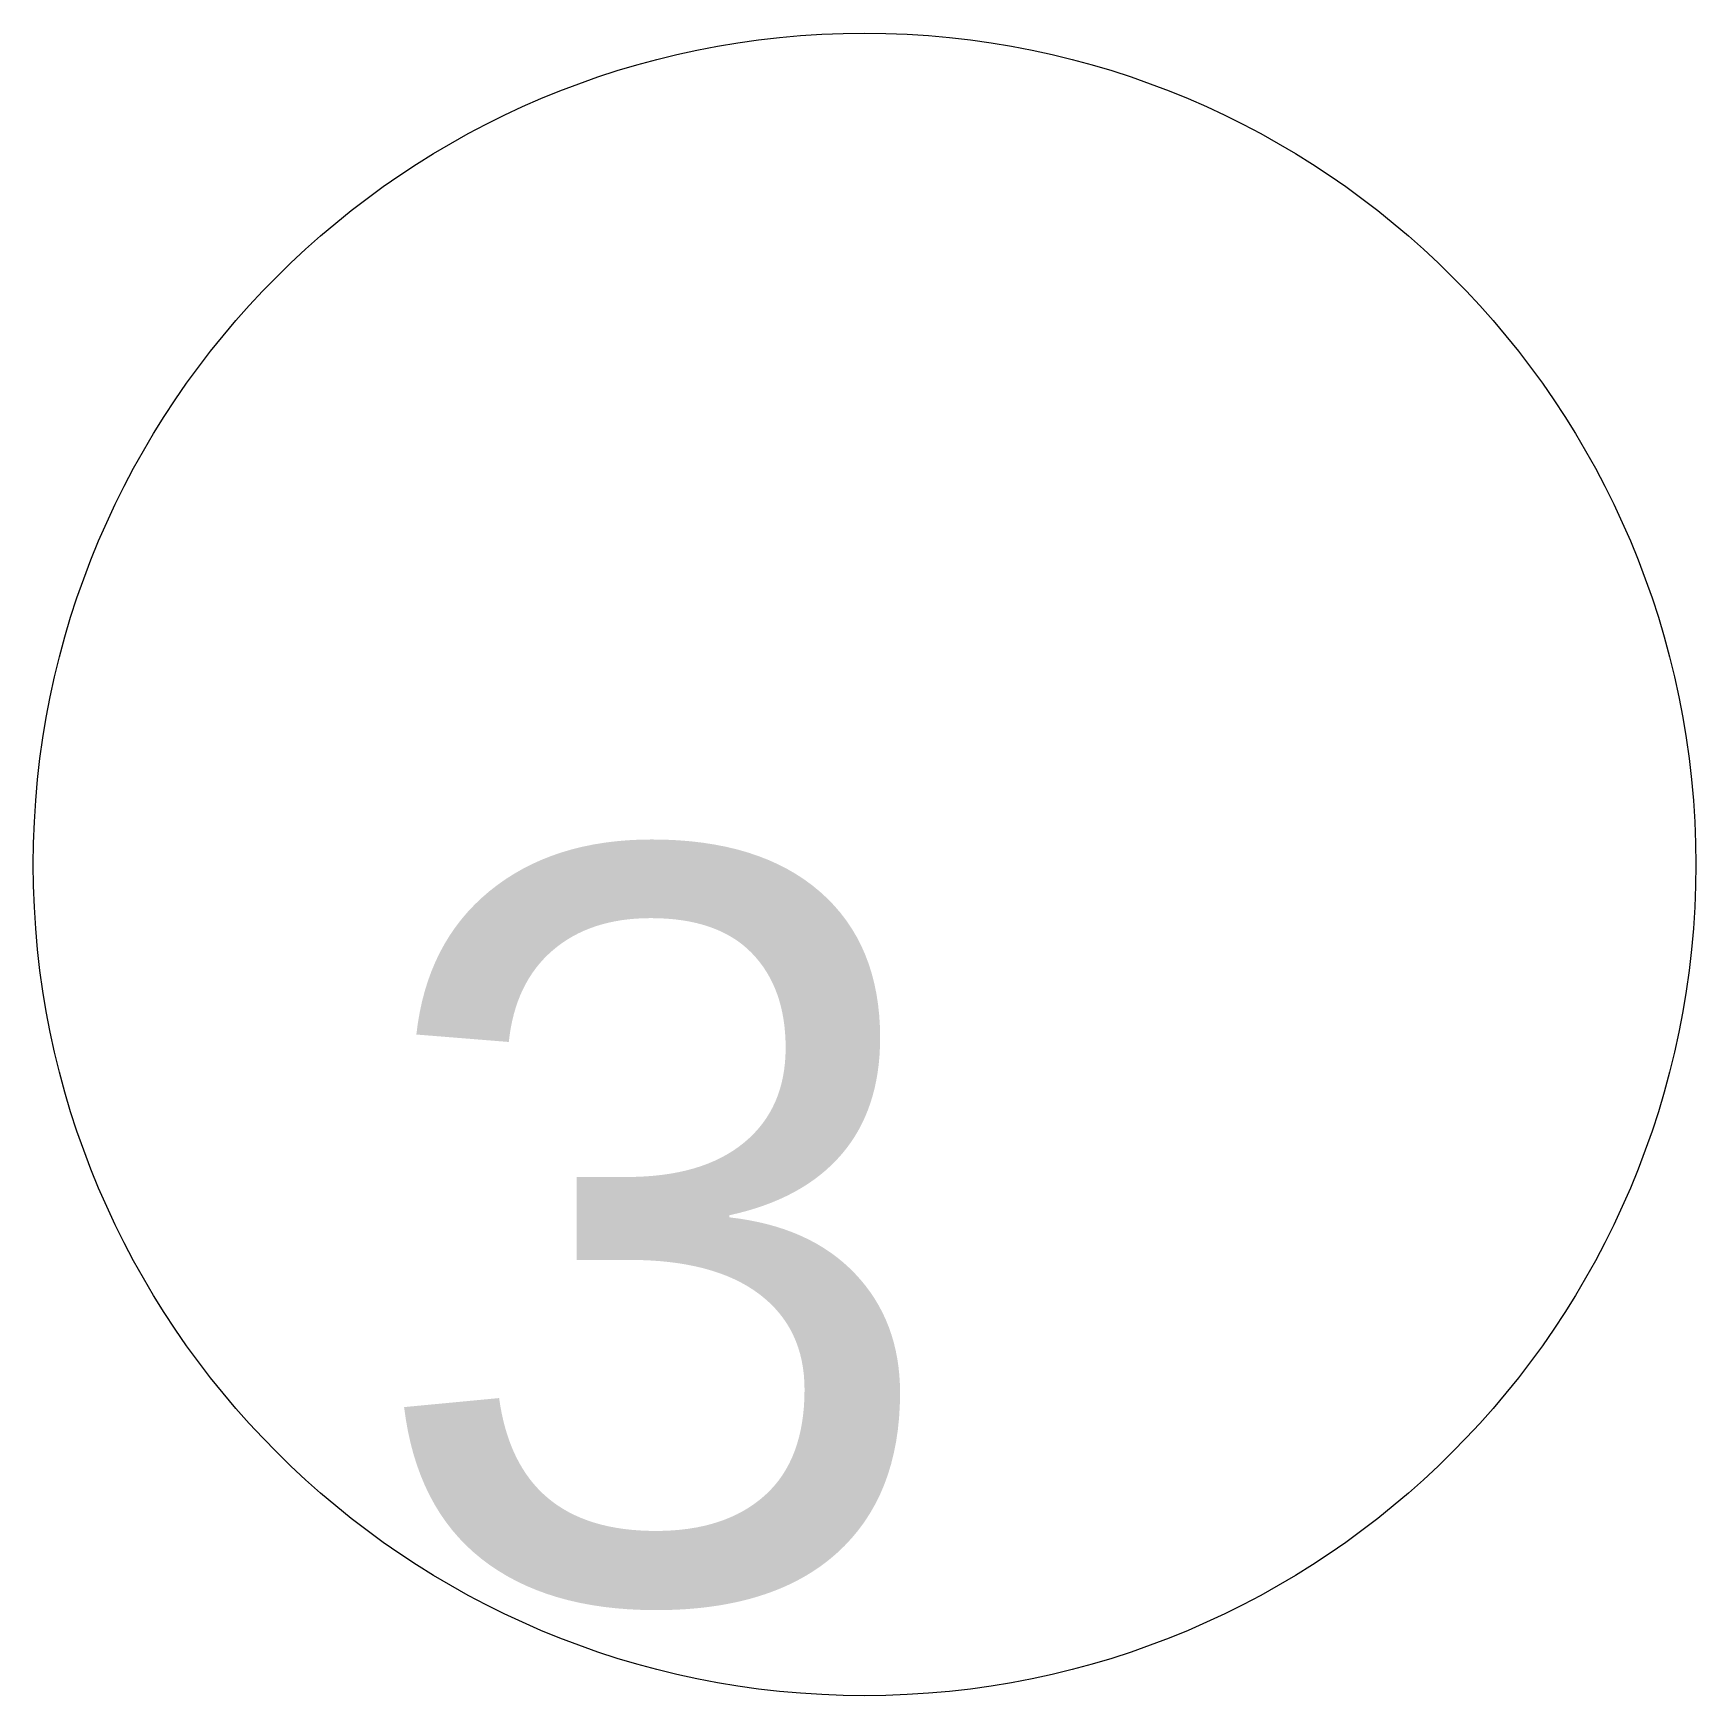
# Model space of a CAD drawing. Header units: feet. Extents: x 72.99 to 79.65, y 143.62 to 150.28.
import ezdxf
from ezdxf.enums import TextEntityAlignment as Align

# ---------------------------------------------------------------- set-up
doc = ezdxf.new("R2010")
doc.units = ezdxf.units.FT
doc.header["$MEASUREMENT"] = 0
doc.layers.get('0').update_dxf_attribs({"lineweight": 9})
doc.layers.add('E102-2nd-floor-electrical', color=7, linetype='Continuous', lineweight=9)
doc.layers.get('0').off()
doc.styles.add('Reg', font='Arial.ttf', dxfattribs={"height": 3})

# ---------------------------------------------------------------- blocks, each defined once
blk = doc.blocks.new('hot-water-pot')
at = {"layer": 'E102-2nd-floor-electrical'}
blk.add_circle((-33.6041, 64.251), 3.33, dxfattribs=at)
at = {"style": 'Reg'}
blk.add_attdef('ID', text='', height=3, dxfattribs=at).set_placement((-35.6081, 62.8065), align=Align.MIDDLE_CENTER)

msp = doc.modelspace()

# ---------------------------------------------------------------- block references
at = {"layer": 'E102-2nd-floor-electrical'}
ref = msp.add_blockref('hot-water-pot', (109.9234, 82.6966), dxfattribs=at)
ref.add_attrib('ID', '3', dxfattribs={"layer": '0', "height": 3, "style": 'Reg'}).set_placement((74.3153, 145.5031), align=Align.MIDDLE_LEFT)

doc.saveas('drawing.dxf')
